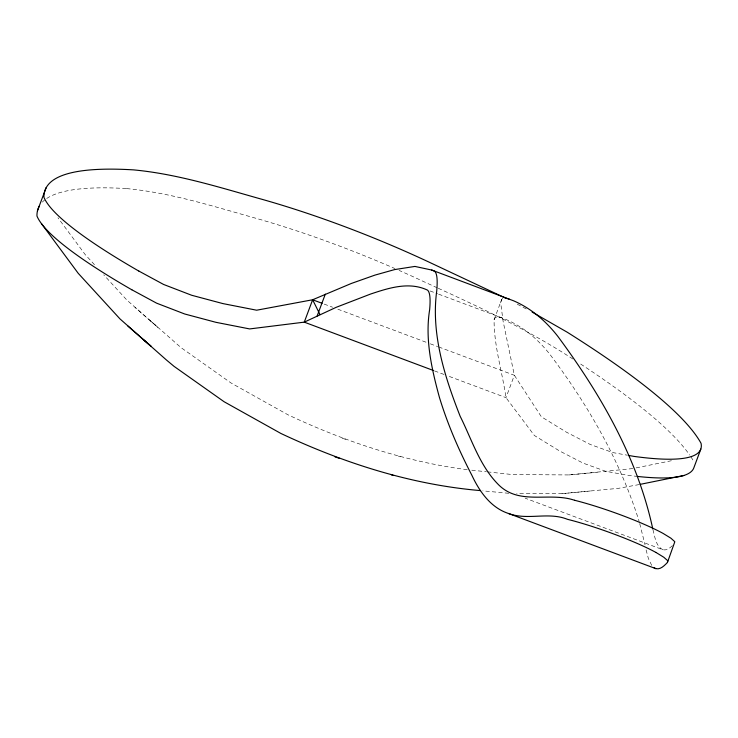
<?xml version="1.0" encoding="UTF-8"?>
<svg xmlns="http://www.w3.org/2000/svg" width="738" height="738" viewBox="0 0 738 738"><rect width="100%" height="100%" fill="white"/><g stroke="black" fill="none" stroke-linecap="round" stroke-linejoin="round"><path stroke-width="0.55" stroke-dasharray="3.69 2.77" d="M502.753 298.373L501.711 299.397L494.082 319.729C493.934 345.845 502.274 371.786 505.991 397.662L534.377 435.503L559.496 450.927L583.232 463.178L605.723 471.287L626.839 475.087A445.743 62.047 21.4 0 0 635.962 476.259M501.711 299.397L500.659 302.608L503.095 321.205L514.358 375.273L541.369 416.786L566.489 432.21L590.234 444.461L612.725 452.569L627.171 455.171M494.082 319.729C495.779 314.047 503.048 318.613 506.545 319.702A2652.151 504.866 -69.5 0 1 550.419 355.024C588.269 405.42 620.335 461.084 639.154 521.48M672.383 545.668C669.827 548.048 666.589 550.76 662.844 549.718L525.152 498.178M636.138 467.892L672.918 460.411M639.173 484.571L618.389 488.344L561.987 493.648L516.665 493.344M632.798 468.575L568.989 474.94L512.329 474.552L487.541 471.886M568.989 474.94L597.19 472.283M561.987 493.648L590.188 491.001M508.731 493.298L482.8 490.844M467.255 469.709C404.913 461.647 344.637 441.472 287.894 414.747L231.114 383.031L181.059 347.653L126.982 300.181L103.763 274.85M471.766 470.189L486.416 471.766M126.558 188.596C169.223 192.59 210.358 205.413 251.409 217.018A262.543 58.191 22 0 1 394.904 268.558M342.072 438.234L346.482 439.617M398.345 456.093L400.522 456.804M430.051 290.956L437.569 293.77M438.649 294.176L502.052 317.903M324.194 304.093L332.598 307.239M337.847 309.204L427.154 342.635M430.309 343.816L437.662 346.565M438.713 346.961L514.358 375.273L505.991 397.662L447.154 375.633M434.544 370.919L446.103 375.245M437.2 287.802L422.662 281.132A262.543 58.191 22 0 0 399.074 270.394M438.243 288.272C479.848 307.211 521.194 326.98 560.197 350.919A923.09 128.504 21.4 0 1 573.315 359.268M517.283 304.222L527.19 309.443M662.844 549.718C655.759 546.148 654.984 536.932 653.038 530.087M150.146 320.679L157.978 327.488L134.888 307.322M94.482 264.711L85.193 254.573L57.942 217.738M651.746 565.428L648.379 558.5L646.064 549.755M639.726 523.629L645.03 544.801M580.668 364.055A923.09 128.504 21.4 0 1 689.67 455.032M690.888 456.822A923.09 128.504 21.4 0 1 694.043 462.006M42.334 202.111A923.09 128.504 21.4 0 1 44.797 199.878M46.697 198.494A923.09 128.504 21.4 0 1 126.512 188.577"/><path stroke-width="1.11" d="M131.899 289.813L156.594 303.161L184.675 313.982L215.883 322.303L249.656 328.927L304.268 322.146L336.297 307.266L370.458 294.093C388.64 288.014 408.981 281.39 427.44 290.089A2652.151 84.51 -69.5 0 1 429.627 309.803C424.904 339.203 431.675 368.963 439.387 397.265C447.588 424.304 458.898 450.291 471.905 475.346C479.46 491.49 490.705 507.643 508.408 513.454L655.778 568.62C660.593 569.81 664.348 565.576 667.41 562.531L667.733 560.723L663.822 557.264L655.944 552.439M37.417 210.874L46.217 187.517M652.826 529.128C637.706 458.326 600.548 394.083 557.873 336.417A2672.529 508.74 -69.5 0 0 513.657 300.827L431.739 270.043L414.913 266.427L394.581 269.601L374.978 275.099L351.343 283.457L312.635 299.766L304.268 322.146L433.492 370.522M317.128 316.021L325.31 294.139M700.842 449.073L693.849 467.791A445.743 62.047 21.4 0 1 637.051 476.379M667.41 562.531L674.827 541.729L670.943 538.223L663.065 533.399A66.955 8.33 19.7 0 0 574.533 500.263M640.28 484.34L683.748 475.503M322.091 303.3L312.635 299.766L256.658 310.209L222.885 303.586L191.677 295.265L163.587 284.453L138.901 271.095M505.327 298.115L509.119 299.01M480.539 490.604C411.075 484.7 343.751 463.04 280.901 433.464L224.121 401.749L174.067 366.371L166.318 359.895L119.98 318.899L78.2 273.291L41.402 223.559M628.278 455.374L633.841 456.37A445.743 62.047 21.4 0 0 701.035 443.289A923.09 128.504 21.4 0 0 567.236 332.22L532.135 312.063M574.551 500.272C549.164 491.573 518.832 506.084 497.781 483.962C479.543 465.291 471.619 439.147 460.161 416.278C444.654 376.777 430.955 333.954 436.712 291.067A2672.529 85.165 -69.5 0 0 434.507 271.197L431.739 270.043M508.408 513.454C527.605 520.714 548.205 511.535 567.43 519.303A66.955 8.33 19.7 0 1 655.962 552.448M335.07 456.951L339.48 458.326M391.352 474.811L393.52 475.521M506.351 298.493L429.664 262.414A262.543 58.191 22 0 0 258.401 198.301C217.35 186.696 176.216 173.873 133.56 169.878A923.09 128.504 21.4 0 0 43.957 197.323A445.743 62.047 21.4 0 0 138.855 271.086M653.72 567.513L655.778 568.62M143.154 339.397L150.976 346.205L127.886 326.039M312.635 299.766L320.006 314.609M131.853 289.803A445.743 62.047 21.4 0 1 36.965 216.04A923.09 128.504 21.4 0 1 39.252 206.243"/></g></svg>
